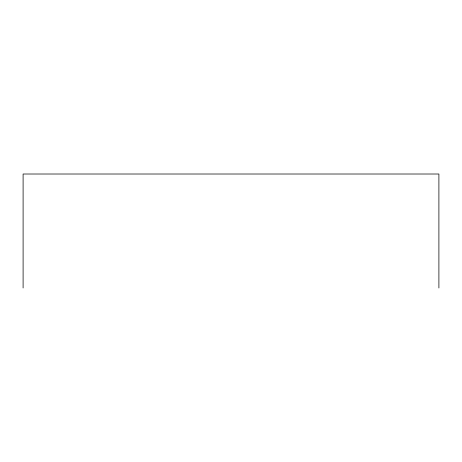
<?xml version="1.0" encoding="UTF-8"?>
<svg xmlns="http://www.w3.org/2000/svg" width="462" height="462" viewBox="0 0 462 462"><rect width="100%" height="100%" fill="white"/><g stroke="black" fill="none" stroke-linecap="round" stroke-linejoin="round"><path stroke-width="0.69" d="M438.9 287.988L438.9 174.012L23.1 174.012L23.1 287.988"/></g></svg>
